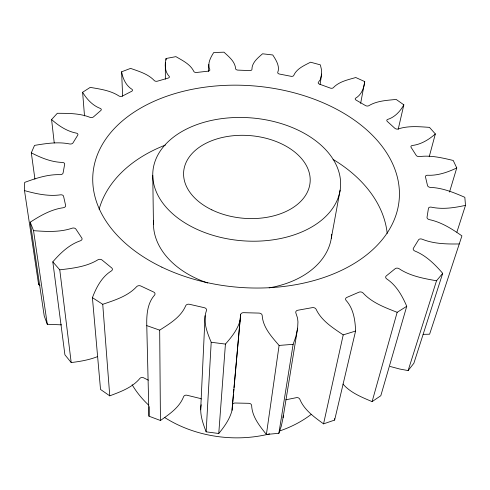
<?xml version="1.0" encoding="UTF-8"?>
<svg xmlns="http://www.w3.org/2000/svg" width="490" height="490" viewBox="0 0 490 490"><rect width="100%" height="100%" fill="white"/><g stroke="black" fill="none" stroke-linecap="round" stroke-linejoin="round"><path stroke-width="0.73" d="M40.107 285.113L38.643 284.696L38.649 283.208M38.643 284.696L24.5 190.61L24.684 182.39C36.052 178.219 47.928 174.213 60.197 174.673A2.72 1.746 -4.1 0 0 63.094 172.921L64.656 164.309A2.689 1.709 -3.9 0 0 62.463 162.429C51.419 162.159 40.982 157.817 31.305 152.819L34.539 145.389C46.109 143.49 58.083 141.561 69.721 143.974A2.615 1.623 -3.1 0 0 73.035 142.835L77.72 135.203A2.591 1.593 -2.8 0 0 76.409 133.139C66.952 131.338 58.702 125.82 51.591 119.554L57.318 113.282C68.294 113.362 79.711 113.227 90.062 117.367A2.524 1.525 -1.9 0 0 93.547 116.834L100.769 110.55A2.499 1.501 -1.5 0 0 100.34 108.449C92.616 105.552 86.797 99.188 82.608 92.267L90.234 87.379C100.064 89.088 110.489 90.43 119.003 96.009A2.438 1.439 -0.5 0 0 122.457 96.04L131.602 91.33A2.419 1.421 -0.1 0 0 132.006 89.327C125.918 85.579 122.806 78.602 121.612 71.791L130.591 68.392C138.903 71.368 148.109 73.923 154.313 80.593A2.377 1.384 1 0 0 157.56 81.138L168.039 78.112A2.364 1.372 1.5 0 0 169.191 76.317C164.615 71.638 164.726 64.472 166.079 58.5L175.91 56.638C182.513 60.54 190.383 64.19 193.844 71.473A2.334 1.341 2.6 0 0 196.753 72.459L208.005 71.179A2.321 1.335 3 0 0 209.812 69.66C207.08 63.798 210.584 57.434 213.744 52.516L223.979 52.185C228.83 56.718 235.175 61.587 235.617 68.759A2.309 1.323 4.1 0 0 238.067 70.119L249.569 70.585A2.309 1.323 4.6 0 0 251.94 69.421C251.823 62.61 257.899 57.887 262.548 53.796L272.771 54.972C275.986 60.001 280.127 66.248 277.738 72.422A2.315 1.323 5.7 0 0 279.631 74.082L290.882 76.269A2.315 1.329 6.1 0 0 293.706 75.515C296.64 68.588 304.308 65.501 310.538 62.199L320.344 64.858L321.342 69.108L321.636 74.064L320.093 84.617M208.526 71.344L208.795 64.502M24.5 190.61C36.174 193.807 48.406 196.582 60.552 194.818A2.793 1.838 -4.6 0 1 63.584 196.337L65.611 205.402A2.824 1.874 -4.7 0 1 63.394 207.717C51.242 209.359 40.352 215.618 30.233 222.197L33.541 230.661C46.409 231.617 59.811 232.425 72.214 228.168A2.891 1.972 -4.8 0 1 75.932 229.149L81.775 237.975A2.916 2.015 -4.7 0 1 80.501 240.743C69.243 244.528 60.423 253.054 52.81 261.85L59.762 269.831C72.79 268.269 86.522 266.799 97.939 259.78A2.965 2.107 -4.1 0 1 102.079 260.049L111.604 267.834A2.983 2.144 -3.7 0 1 111.469 270.872C101.804 276.813 96.34 287.379 92.408 297.651L102.735 304.308C114.752 300.186 127.841 296.236 136.704 286.595A3.02 2.223 -2.1 0 1 140.924 286.056L153.517 291.973A3.032 2.248 -1.3 0 1 154.632 295.029C147.251 303.279 146.51 315.076 146.773 325.617L159.679 330.15C169.601 323.725 180.969 317.091 185.728 305.687A3.05 2.303 1.2 0 1 189.612 304.315L204.201 307.671A3.056 2.309 2.3 0 1 206.504 310.476C202.554 321.079 207.099 332.428 211.202 342.259L206.143 431.837L218.761 433.503C224.414 426.594 229.847 419.06 232.046 410.277L240.584 314.801A3.062 2.321 5.4 0 1 243.738 312.681L258.898 313.092A3.056 2.315 6.6 0 1 262.181 315.376C262.879 327.363 271.662 336.789 279.098 345.432L266.395 434.459L278.871 433.295L281.309 426.122L283.073 417.688L297.632 328.19L297.951 321.912L297.559 318.145L295.838 312.883A3.044 2.285 9.5 0 1 297.945 310.219L312.173 307.659A3.038 2.26 10.4 0 1 316.093 309.233C321.514 320.846 332.986 327.933 343.214 334.884L355.581 331.05C355.226 320.295 353.547 308.614 346.026 300.346A3.007 2.193 12.4 0 1 346.932 297.375L358.901 292.218A2.995 2.162 13 0 1 363.053 292.983C372.063 302.814 385.036 307.549 397.157 312.308L406.743 306.299C402.259 295.856 396.386 285.278 386.665 278.871A2.946 2.07 14 0 1 386.353 275.864L395.118 268.74A2.928 2.034 14.2 0 1 399.117 268.716C410.197 276.084 423.642 278.498 436.517 280.77L442.703 273.34C434.887 264.337 426.086 255.511 414.816 251.009A2.86 1.936 14.4 0 1 413.419 248.216L418.521 239.892A2.836 1.899 14.4 0 1 422.043 239.157C433.791 243.959 446.764 244.149 459.271 243.947M206.143 431.837C202.921 423.311 199.454 413.964 201.182 404.74M200.661 409.842L205.083 315.683M283.073 417.688L283.214 415.404M232.046 410.277L232.419 405.095A2.726 2.254 5.6 0 1 235.243 403.019L248.749 403.313A2.72 2.248 7.2 0 1 251.652 405.512C252.081 416.77 259.7 426.031 266.395 434.459M218.761 433.503L225.431 344.084C231.648 337.059 237.748 329.36 240.204 320.142M232.487 404.336L233.381 394.475M233.516 392.955L233.859 389.164M234 387.645L240.584 314.801M149.168 406.614L148.972 416.194L160.438 420.494C169.454 414.142 179.567 407.374 183.615 396.624A2.72 2.236 0.1 0 1 187.076 395.265L200.061 398.425A2.72 2.242 1.6 0 1 201.298 398.983M321.636 74.064L320.338 79.607L318.371 82.314A2.34 1.348 7.3 0 0 319.615 84.194L330.113 88.022A2.346 1.36 7.7 0 0 333.274 87.741C339.068 81.53 347.931 79.803 355.771 77.524L364.738 81.597C364.021 87.961 361.516 94.815 355.66 98.135A2.383 1.39 8.8 0 0 356.169 100.144L365.387 105.509A2.401 1.403 9.2 0 0 368.75 105.742C376.939 100.781 386.886 100.377 396.165 99.433L403.84 104.829L398.205 129.274M278.871 433.295L293.13 344.323L295.77 336.906L297.632 328.19M331.283 238.238L340.134 190.12A94.123 61.593 4.8 0 0 208.293 121.165A94.123 61.593 4.8 0 0 191.639 226.705A94.123 61.593 4.8 0 0 340.134 190.12M360.628 103.408L364.738 81.597M285.835 399.803L296.315 397.678A2.707 2.199 12 0 1 299.788 399.185C304.235 410.081 314.39 417.143 323.553 423.862L343.214 334.884M323.553 423.862L334.639 420.071L355.581 331.05M429.216 156.751L435.347 133.942L429.473 127.369C419.073 126.683 408.213 125.605 398.143 128.98A2.475 1.476 10.7 0 1 394.738 128.196L387.357 121.465A2.45 1.452 10.3 0 1 387.645 119.431C394.885 117.208 400.263 111.279 403.84 104.829M342.982 384.08C350.546 392.802 361.73 397.219 372.106 401.616L397.157 312.308M406.743 306.299L380.816 395.712L372.106 401.616M449.514 192.068L456.754 167.954L453.219 160.463C442.194 157.86 430.777 155.054 419.385 156.616A2.56 1.562 12 0 1 416.126 155.263L411.147 147.429A2.536 1.537 11.7 0 1 412.286 145.493C421.045 144.464 428.836 139.662 435.347 133.942M390.15 366.471L399.724 369.025L408.121 370.581L436.517 280.77M442.703 273.34L413.872 363.262L408.121 370.581M456.876 232.156L465.5 205.359L464.832 197.311C453.881 192.576 442.482 187.829 430.392 187.407A2.658 1.672 13.2 0 1 427.501 185.496L425.479 176.939A2.634 1.642 12.9 0 1 427.482 175.242C437.711 175.751 447.64 172.29 456.754 167.954M97.712 356.549C89.26 359.923 80.195 361.467 71.197 362.557L64.907 354.797L52.81 261.85M92.408 297.651L100.524 389.446L109.754 395.846C120.577 391.755 132.331 387.59 139.919 378.384A2.695 2.168 -4 0 1 143.68 377.827L148.311 380.166M465.5 205.359C454.322 207.815 442.593 209.61 431.255 207.148A2.738 1.764 13.9 0 0 428.432 208.446L427.035 217.217A2.762 1.801 14.1 0 0 429.301 219.624C441.368 222.105 451.958 228.916 461.917 235.868L429.601 334.211L423.109 334.345M279.098 345.432L293.13 344.323M61.575 324.846L47.297 324.288L44.229 315.958L30.233 222.197M211.202 342.259L225.431 344.084M33.541 230.661L47.297 324.288M31.305 152.819L34.931 179.156M59.762 269.831L71.197 362.557M51.591 119.554L54.243 142.97M82.608 92.267L84.513 115.903M102.735 304.308L109.754 395.846M121.612 71.791L122.641 96.187M334.59 418.595L334.639 420.071M146.773 325.617L148.972 416.194M152.758 175.255L153.45 224.175M159.679 330.15L160.438 420.494M166.079 58.5L166.079 60.025M165.332 62.72L165.351 79.172M99.109 209.285A145.806 101.16 4.8 0 1 165.4 145.065M333.065 159.403A145.806 101.16 4.8 0 1 387.204 233.479M331.724 234.373A89.345 61.758 4.8 0 1 269.157 287.851M207.656 283.006A89.345 61.758 4.8 0 1 153.59 220.28M311.175 414.418A110.973 86.969 4.8 0 1 279.416 431.041M269.696 433.883A110.973 86.969 4.8 0 1 164.622 417.48M148.544 405.028A110.973 86.969 4.8 0 1 132.116 384.705M161.853 267.148A153.664 100.977 4.8 0 0 399.179 199.736A153.664 100.977 4.8 0 0 177.202 92.928A153.664 100.977 4.8 0 0 161.853 267.148M211.864 209.867A63.437 41.454 4.8 0 0 310.078 182.574A63.437 41.454 4.8 0 0 218.724 138.394A63.437 41.454 4.8 0 0 211.864 209.867"/></g></svg>
